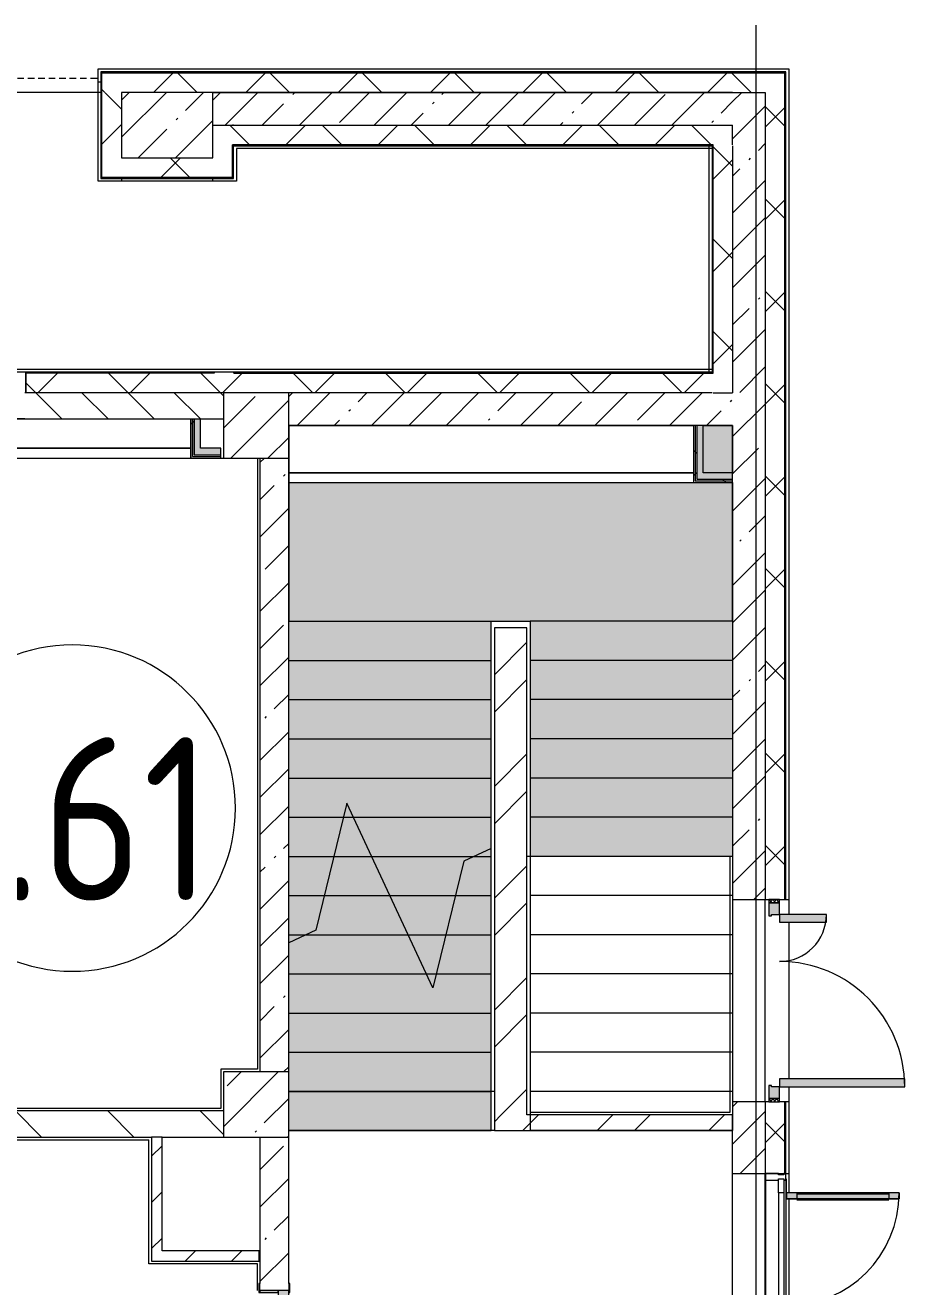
# Model space of a CAD drawing. Header units: millimetres. Extents: x 54725 to 263872, y -8553 to 29614.
# Drawn here: x 256274 to 263010, y 12254 to 21915 of the extents above; entities that cross this region are included whole.
import ezdxf

# ---------------------------------------------------------------- set-up
doc = ezdxf.new("R2010")
doc.units = ezdxf.units.MM
doc.linetypes.add('200_ШТРИХ__ш1_п0_6_', pattern=[80, 50, -30])
for name, color, linetype, lineweight in [('A-AREA-IDEN', 7, 'Continuous', 9), ('A-DETL-MBND-1', 7, '200_ШТРИХ__ш1_п0_6_', 9), ('A-GLAZ-CWMG-3', 7, 'Continuous', 5), ('A-WALL', 7, 'Continuous', 9), ('A-WALL-4', 7, 'Continuous', 5), ('I-WALL-3', 7, 'Continuous', 5), ('S-COLS', 7, 'Continuous', 5), ('S-STRS-4', 7, 'Continuous', 5), ('S-STRS-MBND-1', 7, 'Continuous', 5), ('Оси', 7, 'Continuous', 9)]:
    doc.layers.add(name, color=color, linetype=linetype, lineweight=lineweight)
for name, color, linetype, lineweight, true_color in [('A-DETL-GENF-4', 7, 'Continuous', 5, 0xaaaaaa), ('A-DETL-GENF-5', 7, 'Continuous', 5, 0xe2e2e2), ('A-DOOR-3', 7, 'Continuous', 5, 0xaaaaaa), ('A-DOOR-4', 7, 'Continuous', 5, 0xe2e2e2), ('A-DOOR-FRAM-2', 7, 'Continuous', 5, 0xe2e2e2), ('A-DOOR-FRAM-3', 7, 'Continuous', 5, 0xaaaaaa), ('A-FLOR-1', 7, 'Continuous', 5, 0xaaaaaa), ('I-WALL-1', 7, 'Continuous', 5, 0xe7e7e7)]:
    doc.layers.add(name, color=color, linetype=linetype, lineweight=lineweight, true_color=true_color)
doc.layers.add('S-STRS-3', color=7, linetype='Continuous', lineweight=15, true_color=0xd7cdc4, transparency=1)
doc.styles.add('GOST Common_3', font='GOST_Common.ttf', dxfattribs={"width": 0.9, "height": 1250})
pattern_1 = [(45, (136861.56, 0), (-353.5534, 353.5534), []), (135, (136861.56, 0), (-353.5534, -353.5534), [])]
pattern_2 = [(45, (136861.56, 0), (-285.1231, 285.1231), []), (45, (137146.7, 0), (-285.1231, 285.1231), [504.031, -100.806, 16.764, -84.042])]
pattern_3 = [(45, (136861.56, 0), (-427.6843, 427.6843), []), (45, (137146.7, 0), (-427.6843, 427.6843), [])]
pattern_4 = [(45, (136861.56, 0), (-176.7767, 176.7767), [])]
pattern_5 = [(45, (136861.56, 0), (-530.33, 530.33), []), (135, (136861.56, 0), (-530.33, -530.33), [])]

# ---------------------------------------------------------------- blocks, each defined once
blk = doc.blocks.new('110_Дверь_СКБ_2Ст - Д-1_л_Лестничная клетка EIS60 2-V174-Общий план 1 этажа с размещением фрагментов 1_10-1_12')
at = {"layer": 'A-DOOR-4'}
for points in [[(662.5, 803.6), (662.5, 1010), (612.5, 1010), (612.5, 110), (662.5, 110), (662.5, 475.4)], [(-587.5, 510), (-637.5, 510), (-637.5, 110), (-587.5, 110), (-587.5, 466.9)], [(712.5, 30), (697.5, 30), (697.5, -110), (712.5, -110)]]:
    blk.add_hatch(color=256, dxfattribs=at).paths.add_polyline_path(points)
h = blk.add_hatch(color=256, dxfattribs=at)
h.paths.add_polyline_path([(712.5, 110), (662.5, 110), (662.5, 60), (652.5, 60), (652.5, 30), (712.5, 30)])
h.paths.add_polyline_path([(-627.5, 30), (-632.5, 60), (-637.5, 60), (-637.5, 110), (-687.5, 110), (-682.5, 30), (-632.5, 30)])
at = {"layer": 'A-DOOR-FRAM-2'}
for points in [[(-672.5, 118), (-742.5, 118), (-742.5, 110), (-672.5, 112.8)], [(767.5, 118), (697.5, 117.5), (697.7, 110), (767.5, 110), (767.5, 117.5)], [(-672.5, -110), (-672.5, 30), (-687.5, 30), (-682.5, -110)], [(-672.5, -110), (-742.5, -110), (-742.5, -118), (-672.5, -118)], [(767.5, -110), (697.5, -110), (697.5, -118), (767.5, -118)]]:
    blk.add_hatch(color=256, dxfattribs=at).paths.add_polyline_path(points)
at = {"layer": 'A-DOOR-3'}
for p, q in [((662.5, 1010), (612.5, 1010)), ((612.5, 1010), (612.5, 110)), ((662.5, 110), (662.5, 1010)), ((-637.5, 510), (-637.5, 110)), ((-587.5, 510), (-637.5, 510)), ((-587.5, 110), (-587.5, 510)), ((-637.5, 110), (-587.5, 110)), ((612.5, 110), (662.5, 110))]:
    blk.add_line(p, q, dxfattribs=at)
for centre, radius, start, end in [((662.5, 110), 900, 90, 180), ((-637.5, 110), 400, 360, 90)]:
    blk.add_arc(centre, radius, start, end, dxfattribs=at)
at = {"layer": 'A-DOOR-FRAM-3'}
for p, q in [((-672.5, 118), (-742.5, 118)), ((-742.5, 118), (-742.5, 110)), ((-742.5, 110), (-672.5, 110)), ((-637.5, 110), (-687.5, 110)), ((-687.5, 110), (-687.5, 30)), ((-672.5, 110), (-672.5, 118)), ((-637.5, 60), (-637.5, 110)), ((662.5, 110), (662.5, 60)), ((712.5, 110), (662.5, 110)), ((767.5, 118), (697.5, 118)), ((697.5, 118), (697.5, 110)), ((697.5, 110), (767.5, 110)), ((712.5, 30), (712.5, 110)), ((767.5, 110), (767.5, 118)), ((-687.5, 30), (-627.5, 30)), ((-672.5, 30), (-687.5, 30)), ((-687.5, 30), (-687.5, -110)), ((-672.5, -110), (-672.5, 30)), ((-627.5, 60), (-637.5, 60)), ((-627.5, 30), (-627.5, 60)), ((662.5, 60), (652.5, 60)), ((652.5, 60), (652.5, 30)), ((652.5, 30), (712.5, 30)), ((712.5, 30), (697.5, 30)), ((697.5, 30), (697.5, -110)), ((712.5, -110), (712.5, 30)), ((-672.5, -110), (-742.5, -110)), ((-742.5, -110), (-742.5, -118)), ((-742.5, -118), (-672.5, -118)), ((-687.5, -110), (-672.5, -110)), ((-672.5, -118), (-672.5, -110)), ((697.5, -110), (712.5, -110)), ((767.5, -110), (697.5, -110)), ((697.5, -110), (697.5, -118)), ((697.5, -118), (767.5, -118)), ((767.5, -118), (767.5, -110))]:
    blk.add_line(p, q, dxfattribs=at)
blk = doc.blocks.new('BSC_Колонна _Прямоугольная - 700х500-23282984-Общий план 1 этажа с размещением фрагментов 1_10-1_12')
at = {"layer": 'S-COLS'}
h = blk.add_hatch(dxfattribs=at)
h.set_pattern_fill('FP_151', color=256, style=0, pattern_type=2)
h.set_pattern_definition([(45, (-120500, -21150), (-285.1231, 285.1231), []), (45, (-120214.88, -21150), (-285.1231, 285.1231), [504.031, -100.806, 16.764, -84.042])])
h.paths.add_polyline_path([(-350, -250), (350, -250), (350, 250), (-350, 250)])
for p, q in [((350, 250), (-350, 250)), ((-350, 250), (-350, -250)), ((350, -250), (350, 250)), ((-350, -250), (350, -250))]:
    blk.add_line(p, q, dxfattribs=at)
blk = doc.blocks.new('110_Дверь_СКБ_2Ст_Наружная - ДН-3_1_л__ Двухстворчатая 1200 х2900 из подвала EI30-23667726-Общий план 1 этажа с размещением фрагментов 1_10-1_12')
at = {"layer": 'A-DOOR-3'}
h = blk.add_hatch(dxfattribs=at)
h.set_pattern_fill('FP_170', color=256, style=0, pattern_type=2)
h.set_pattern_definition([(135, (1526.41, 143.685), (-14.14214, -14.14214), []), (225, (1526.41, 143.685), (14.14214, -14.14214), [])])
h.paths.add_polyline_path([(794.5, 29), (769.5, 29), (769.9, -51), (794.5, -51), (794.5, -31)])
at = {"layer": 'A-DOOR-4'}
for points in [[(679.5, 31), (679.5, 989), (619.5, 989), (619.5, 29), (679.5, 29)], [(-580.5, 83.5), (-580.5, 389), (-640.5, 389), (-640.5, 29), (-580.5, 31), (-580.5, 79.1)]]:
    blk.add_hatch(color=256, dxfattribs=at).paths.add_polyline_path(points)
h = blk.add_hatch(color=256, dxfattribs=at)
h.paths.add_polyline_path([(769.5, 29), (679.5, 29), (679.5, -31), (669.5, -31), (669.5, -51), (769.5, -50.6), (769.5, -39.6)])
h.paths.add_polyline_path([(-630.5, -46.7), (-630.5, -31), (-640.5, -31), (-640.5, 29), (-730.5, 29), (-730.5, -51), (-630.5, -51)])
at = {"layer": 'A-DOOR-FRAM-3'}
h = blk.add_hatch(dxfattribs=at)
h.set_pattern_fill('FP_171', color=256, style=0, pattern_type=2)
h.set_pattern_definition([(45, (-596.384, 143.685), (-14.1421, 14.1421), []), (135, (-596.384, 143.685), (-14.1421, -14.1421), [])])
h.paths.add_polyline_path([(-730.5, -51), (-730.5, 29), (-755.5, 29), (-755.5, -51)])
at = {"layer": 'A-DOOR-3'}
for p, q in [((679.5, 989), (619.5, 989)), ((619.5, 989), (619.5, 29)), ((679.5, 29), (679.5, 989)), ((-640.5, 389), (-640.5, 29)), ((-580.5, 389), (-640.5, 389)), ((-580.5, 29), (-580.5, 389)), ((-640.5, 29), (-580.5, 29)), ((619.5, 29), (679.5, 29))]:
    blk.add_line(p, q, dxfattribs=at)
for centre, radius, start, end in [((679.5, 29), 960, 90, 180), ((-640.5, 29), 360, 0, 90)]:
    blk.add_arc(centre, radius, start, end, dxfattribs=at)
at = {"layer": 'A-DOOR-FRAM-3'}
for p, q in [((-730.5, 29), (-755.5, 29)), ((-755.5, 29), (-755.5, -51)), ((-640.5, 29), (-730.5, 29)), ((-730.5, 29), (-730.5, -51)), ((-730.5, -51), (-730.5, 29)), ((-640.5, -31), (-640.5, 29)), ((679.5, 29), (679.5, -31)), ((769.5, 29), (679.5, 29)), ((769.5, -51), (769.5, 29)), ((794.5, 29), (769.5, 29)), ((769.5, 29), (769.5, -51)), ((794.5, -51), (794.5, 29)), ((-755.5, -51), (-730.5, -51)), ((-730.5, -51), (-630.5, -51)), ((-630.5, -31), (-640.5, -31)), ((-630.5, -51), (-630.5, -31)), ((679.5, -31), (669.5, -31)), ((669.5, -31), (669.5, -51)), ((669.5, -51), (769.5, -51)), ((769.5, -51), (794.5, -51))]:
    blk.add_line(p, q, dxfattribs=at)
blk = doc.blocks.new('Прямоугольный импост - Импост структурный с накладкой - 160мм-18691760-Общий план 1 этажа с размещением фрагментов 1_10-1_12')
at = {"layer": 'A-GLAZ-CWMG-3'}
for p, q in [((-50, 0), (-50, 17)), ((-50, 17), (0, 17)), ((0, 0), (-10, 0)), ((-10, 0), (-10, -40)), ((0, 17), (0, 0)), ((-50, -140), (-50, -40)), ((-10, -40), (0, -40)), ((0, -40), (0, -140)), ((0, -140), (-50, -140))]:
    blk.add_line(p, q, dxfattribs=at)
blk = doc.blocks.new('Дверь_Витражная_СКБ_2Ст - ВН-6-31912847-Общий план 1 этажа с размещением фрагментов 1_10-1_12')
at = {"layer": 'A-DETL-GENF-5'}
for points in [[(-643, -39), (-643, -370), (-598, -370), (-598, -20), (-643, -20)], [(562, -39), (562, -884), (607, -884), (607, -20), (562, -20)], [(607, -17), (607, -20), (705, -17)]]:
    blk.add_hatch(color=256, dxfattribs=at).paths.add_polyline_path(points)
at = {"layer": 'A-DETL-GENF-4'}
for p, q in [((-607, -20), (-715, -20)), ((-715, -20), (-607, -20)), ((-598, -20), (-643, -20)), ((-643, -370), (-643, -20)), ((-598, -20), (-643, -20)), ((-643, -20), (-643, -370)), ((-598, -370), (-598, -20)), ((-598, -370), (-598, -20)), ((562, -20), (607, -20)), ((562, -884), (562, -20)), ((562, -20), (562, -884)), ((607, -20), (562, -20)), ((607, -884), (607, -20)), ((607, -884), (607, -20)), ((607, -20), (715, -20)), ((607, -20), (715, -20)), ((-643, -100), (-598, -100)), ((-633, -290), (-633, -100)), ((-589, -290), (-589, -100)), ((553, -804), (553, -100)), ((607, -100), (562, -100)), ((597, -804), (597, -100)), ((-643, -290), (-598, -290)), ((-643, -370), (-598, -370)), ((-643, -370), (-598, -370)), ((607, -804), (562, -804)), ((607, -884), (562, -884)), ((562, -884), (607, -884))]:
    blk.add_line(p, q, dxfattribs=at)
at = {"layer": 'A-DOOR-3'}
for p, q in [((-715, 40), (-607, 40)), ((-715, 0), (-715, 40)), ((-607, 40), (-607, 0)), ((607, 40), (715, 40)), ((607, 0), (607, 40)), ((715, 40), (715, 0)), ((-607, 0), (-715, 0)), ((-607, -370), (-607, -20)), ((715, 0), (607, 0)), ((607, -884), (607, -20))]:
    blk.add_line(p, q, dxfattribs=at)
for centre, radius, start, end in [((-607, -20), 350, 270, 0), ((607, -20), 864, 180, 270)]:
    blk.add_arc(centre, radius, start, end, dxfattribs=at)
blk = doc.blocks.new('Прямоугольный импост - Импост структурный с накладкой - 160мм-23689444-Общий план 1 этажа с размещением фрагментов 1_10-1_12')
at = {"layer": 'A-GLAZ-CWMG-3'}
for p, q in [((125081, 13070), (125081, 11660)), ((125238, 13070), (125238, 11660)), ((125181, 12972), (125181, 11758)), ((125221, 12972), (125221, 11758))]:
    blk.add_line(p, q, dxfattribs=at)
blk = doc.blocks.new('BSC_Колонна _Прямоугольная - 500х500-V227-Общий план 1 этажа с размещением фрагментов 1_10-1_12')
at = {"layer": 'S-COLS'}
h = blk.add_hatch(dxfattribs=at)
h.set_pattern_fill('FP_174', color=256, style=0, pattern_type=2)
h.set_pattern_definition([(45, (-121180, -18850), (-285.1231, 285.1231), []), (45, (-120894.88, -18850), (-285.1231, 285.1231), [504.031, -100.806, 16.764, -84.042])])
h.paths.add_polyline_path([(250, -250), (250, 250), (-250, 246.7), (-250, -250), (230, -250)])
for p, q in [((250, 250), (-250, 250)), ((-250, 250), (-250, -250)), ((250, -250), (250, 250)), ((-250, -250), (250, -250))]:
    blk.add_line(p, q, dxfattribs=at)
blk = doc.blocks.new('BSC_Колонна _Прямоугольная - 500х500-22291386-Общий план 1 этажа с размещением фрагментов 1_10-1_12')
at = {"layer": 'S-COLS'}
h = blk.add_hatch(dxfattribs=at)
h.set_pattern_fill('FP_175', color=256, style=0, pattern_type=2)
h.set_pattern_definition([(45, (-121180, -13650), (-285.1231, 285.1231), []), (45, (-120894.88, -13650), (-285.1231, 285.1231), [504.031, -100.806, 16.764, -84.042])])
h.paths.add_polyline_path([(-250, -250), (250, -250), (250, 250), (-250, 250), (-250, -200)])
for p, q in [((250, 250), (-250, 250)), ((-250, 250), (-250, -250)), ((250, -250), (250, 250)), ((-250, -250), (250, -250))]:
    blk.add_line(p, q, dxfattribs=at)
blk = doc.blocks.new('BSC_Колонна _Прямоугольная - 500х500-V238-Общий план 1 этажа с размещением фрагментов 1_10-1_12')
at = {"layer": 'S-COLS'}
for p, q in [((250, 250), (-250, 250)), ((-250, 250), (-250, -250)), ((250, -250), (250, 250)), ((-250, -250), (250, -250))]:
    blk.add_line(p, q, dxfattribs=at)
blk = doc.blocks.new('Зашивка приборов отопления2 - Зашивка приборов отопления-33269377-Общий план 1 этажа с размещением фрагментов 1_10-1_12')
at = {"layer": 'A-WALL-4'}
for p, q in [((119410, 18900), (118210, 18900)), ((120680.1, 18675), (120680.1, 18900)), ((118010, 18675), (120680.1, 18675)), ((120680.1, 18675), (118010, 18675)), ((120680.1, 18600), (120680.1, 18675)), ((118010, 18600), (120680.1, 18600))]:
    blk.add_line(p, q, dxfattribs=at)
blk = doc.blocks.new('Зашивка приборов отопления3 - Зашивка приборов отопления-33270266-Общий план 1 этажа с размещением фрагментов 1_10-1_12')
at = {"layer": 'A-WALL-4'}
for p, q in [((121430, 18487.5), (124530, 18487.5)), ((124530, 18487.5), (121430, 18487.5)), ((121430, 18412.5), (124530, 18412.5))]:
    blk.add_line(p, q, dxfattribs=at)
blk = doc.blocks.new('Марка_Помещения - Номер-25198446-Общий план 1 этажа с размещением фрагментов 1_10-1_12')
at = {"layer": 'A-AREA-IDEN'}
for start, end in [(360, 180), (180, 360)]:
    blk.add_arc((0, 0), 2.5, start, end, dxfattribs=at)

msp = doc.modelspace()

# ---------------------------------------------------------------- hatches: boundary and pattern name
at = {"layer": 'A-WALL-4'}
h = msp.add_hatch(dxfattribs=at)
h.set_pattern_fill('FP_84', color=256, style=0, pattern_type=2)
h.set_pattern_definition(pattern_1)
h.paths.add_polyline_path([(261941.6, 21400), (261937.2, 21550), (256861.6, 21550), (256861.6, 21400), (261777.8, 21400)])
h = msp.add_hatch(dxfattribs=at)
h.set_pattern_fill('FP_84', color=256, style=0, pattern_type=2)
h.set_pattern_definition(pattern_1)
h.paths.add_polyline_path([(262091.6, -250), (262091.6, 7700), (261941.6, 7700), (261941.6, -250), (262051.6, -250)])
h.paths.add_polyline_path([(262089.9, 8900), (262091.6, 8900), (262091.6, 10820), (261941.6, 10820), (261941.6, 8900), (262051.6, 8900)])
h.paths.add_polyline_path([(261941.6, 13120), (262091.6, 13120), (262091.6, 13670), (261941.6, 13670), (261941.6, 13150.3)])
h.paths.add_polyline_path([(262049.6, 15220), (262091.6, 15220), (262091.6, 21550), (261941.6, 21550), (261941.6, 15220), (261973.2, 15220)])
h = msp.add_hatch(dxfattribs=at)
h.set_pattern_fill('FP_84', color=256, style=0, pattern_type=2)
h.set_pattern_definition(pattern_1)
h.paths.add_polyline_path([(257011.6, 20750), (257011.6, 21400), (256861.6, 21395.4), (256861.6, 20750)])
h = msp.add_hatch(dxfattribs=at)
h.set_pattern_fill('FP_84', color=256, style=0, pattern_type=2)
h.set_pattern_definition(pattern_1)
h.paths.add_polyline_path([(257711.6, 20750), (257861.6, 20750), (257861.6, 21150), (257711.6, 21150), (257711.6, 20900)])
h = msp.add_hatch(dxfattribs=at)
h.set_pattern_fill('FP_84', color=256, style=0, pattern_type=2)
h.set_pattern_definition(pattern_1)
h.paths.add_polyline_path([(261541.6, 21000), (261691.6, 21000), (261691.6, 21150), (257861.6, 21150), (257864.6, 21000), (259680.2, 21000)])
h = msp.add_hatch(dxfattribs=at)
h.set_pattern_fill('FP_84', color=256, style=0, pattern_type=2)
h.set_pattern_definition(pattern_1)
h.paths.add_polyline_path([(261637.7, 19100), (261691.6, 19100), (261691.6, 21000), (261541.6, 20997), (261541.6, 19100)])
h = msp.add_hatch(dxfattribs=at)
h.set_pattern_fill('FP_84', color=256, style=0, pattern_type=2)
h.set_pattern_definition(pattern_1)
h.paths.add_polyline_path([(257011.6, 20750), (257711.6, 20750), (257711.6, 20900), (257011.6, 20900)])
h = msp.add_hatch(dxfattribs=at)
h.set_pattern_fill('FP_84', color=256, style=0, pattern_type=2)
h.set_pattern_definition(pattern_1)
h.paths.add_polyline_path([(249682, 19100), (249662, 19218.2), (249667.3, 19100)])
h.paths.add_polyline_path([(249770.4, 19100), (249751.6, 19125.9), (249762, 19100)])
h.paths.add_polyline_path([(252462, 19100), (255063.6, 19100), (255063.6, 19250), (252362, 19250), (252362, 19100), (252461.6, 19100)])
h.paths.add_polyline_path([(257713.6, 19100), (257721.6, 19100), (257718.6, 19250), (256279.6, 19250), (256279.6, 19100), (257582.6, 19100)])
h.paths.add_polyline_path([(249717.9, 19158.9), (249716.6, 19174.4), (249712, 19180.7), (249712, 19250), (249661.9, 19250), (249667.3, 19228.8), (249716.6, 19160.8)])
h = msp.add_hatch(dxfattribs=at)
h.set_pattern_fill('FP_84', color=256, style=0, pattern_type=2)
h.set_pattern_definition(pattern_1)
h.paths.add_polyline_path([(257791.6, 19100), (257871.6, 19100), (257871.6, 19258), (257721.6, 19253), (257721.6, 19100)])
h = msp.add_hatch(dxfattribs=at)
h.set_pattern_fill('FP_84', color=256, style=0, pattern_type=2)
h.set_pattern_definition(pattern_1)
h.paths.add_polyline_path([(261541.6, 19100), (261538.6, 19250), (257871.6, 19250), (257871.6, 19100), (261538.6, 19100)])
h = msp.add_hatch(dxfattribs=at)
h.set_pattern_fill('FP_62', color=256, style=0, pattern_type=2)
h.set_pattern_definition([(135, (136861.56, 0), (-176.7767, -176.7767), [])])
h.paths.add_polyline_path([(257791.6, 18900), (257791.6, 19100), (256271.6, 19100), (256271.6, 18900), (257771.6, 18900)])
h.paths.add_polyline_path([(255063.6, 18900), (255071.6, 18900), (255066.6, 19100), (254871.6, 19100), (254871.6, 18900), (254960.6, 18900)])
at = {"layer": 'I-WALL-1'}
for points in [[(257617.2, 18675), (257617.2, 18900), (257567.2, 18900), (257567.2, 18675), (257582.6, 18675)], [(261466.6, 18487.5), (261466.6, 18850), (261416.6, 18848), (261416.6, 18487.5)], [(257582.6, 18625), (257771.6, 18625), (257771.6, 18675), (257567.2, 18675), (257567.2, 18625)], [(261691.6, 18437.5), (261691.6, 18487.5), (261416.6, 18487.5), (261416.6, 18437.5), (261689.6, 18437.5)]]:
    msp.add_hatch(color=256, dxfattribs=at).paths.add_polyline_path(points)
at = {"layer": 'I-WALL-3'}
h = msp.add_hatch(dxfattribs=at)
h.set_pattern_fill('FP_61', color=256, style=0, pattern_type=2)
h.set_pattern_definition(pattern_2)
h.paths.add_polyline_path([(259680.2, 21150), (261691.6, 21150), (261691.6, 21400), (257711.6, 21400), (257711.6, 21150)])
h = msp.add_hatch(dxfattribs=at)
h.set_pattern_fill('FP_61', color=256, style=0, pattern_type=2)
h.set_pattern_definition(pattern_2)
h.paths.add_polyline_path([(261941.6, 10600), (261941.6, 10820), (261691.6, 10820), (261691.6, 10600), (261919.3, 10600)])
h.paths.add_polyline_path([(261777.8, 13120), (261941.6, 13120), (261941.6, 13670), (261691.6, 13670), (261691.6, 13120)])
h.paths.add_polyline_path([(261801, 15220), (261941.6, 15220), (261941.6, 21400), (261691.6, 21400), (261691.6, 15220), (261777.8, 15220)])
h = msp.add_hatch(dxfattribs=at)
h.set_pattern_fill('FP_61', color=256, style=0, pattern_type=2)
h.set_pattern_definition(pattern_2)
h.paths.add_polyline_path([(261533.6, 18850), (261691.6, 18850), (261691.6, 19100), (258291.6, 19100), (258291.6, 18850), (261466.6, 18850)])
h = msp.add_hatch(dxfattribs=at)
h.set_pattern_fill('FP_190', color=256, style=0, pattern_type=2)
h.set_pattern_definition(pattern_5)
h.paths.add_polyline_path([(257551.5, 18612.5), (257554.7, 18612.5), (257554.7, 18900), (257542.2, 18900), (257542.2, 18612.5)])
h = msp.add_hatch(dxfattribs=at)
h.set_pattern_fill('FP_190', color=256, style=0, pattern_type=2)
h.set_pattern_definition(pattern_5)
h.paths.add_polyline_path([(257554.7, 18625), (257567.2, 18625), (257567.2, 18900), (257554.7, 18900), (257554.7, 18625.8)])
h = msp.add_hatch(dxfattribs=at)
h.set_pattern_fill('FP_190', color=256, style=0, pattern_type=2)
h.set_pattern_definition(pattern_5)
h.paths.add_polyline_path([(261404.1, 18425), (261404.1, 18850), (261391.6, 18850), (261391.6, 18425)])
h = msp.add_hatch(dxfattribs=at)
h.set_pattern_fill('FP_190', color=256, style=0, pattern_type=2)
h.set_pattern_definition(pattern_5)
h.paths.add_polyline_path([(261404.1, 18437.5), (261416.6, 18437.5), (261416.6, 18850), (261404.1, 18849), (261404.1, 18438.1)])
h = msp.add_hatch(dxfattribs=at)
h.set_pattern_fill('FP_61', color=256, style=0, pattern_type=2)
h.set_pattern_definition(pattern_2)
h.paths.add_polyline_path([(258291.6, 10380), (258291.6, 10825), (258071.6, 10825), (258071.6, 10380)])
h.paths.add_polyline_path([(258071.6, 12225), (258291.6, 12225), (258291.6, 13400), (258071.6, 13400), (258071.6, 12280)])
h.paths.add_polyline_path([(258190.1, 13900), (258291.6, 13900), (258291.6, 18600), (258071.6, 18600), (258071.6, 13900), (258083.6, 13900)])
h = msp.add_hatch(dxfattribs=at)
h.set_pattern_fill('FP_190', color=256, style=0, pattern_type=2)
h.set_pattern_definition(pattern_5)
h.paths.add_polyline_path([(261391.6, 18412.5), (261691.6, 18412.5), (261690.6, 18425), (261391.6, 18425)])
h = msp.add_hatch(dxfattribs=at)
h.set_pattern_fill('FP_190', color=256, style=0, pattern_type=2)
h.set_pattern_definition(pattern_5)
h.paths.add_polyline_path([(261691.6, 18425), (261689.6, 18437.5), (261404.1, 18437.5), (261404.1, 18425), (261690.6, 18425)])
h = msp.add_hatch(dxfattribs=at)
h.set_pattern_fill('FP_107', color=256, style=0, pattern_type=2)
h.set_pattern_definition(pattern_3)
h.paths.add_polyline_path([(260116.6, 13570), (260116.6, 17300), (259866.6, 17300), (259866.6, 13570)])
h = msp.add_hatch(dxfattribs=at)
h.set_pattern_fill('FP_83', color=256, style=0, pattern_type=2)
h.set_pattern_definition([(135, (136861.56, 0), (-353.5534, -353.5534), [])])
h.paths.add_polyline_path([(257791.6, 13400), (257791.6, 13600), (252961.6, 13600), (252961.6, 13400), (257582.6, 13400)])
h = msp.add_hatch(dxfattribs=at)
h.set_pattern_fill('FP_107', color=256, style=0, pattern_type=2)
h.set_pattern_definition(pattern_3)
h.paths.add_polyline_path([(260151.3, 13450), (261691.6, 13450), (261691.6, 13570), (259866.6, 13570), (259866.6, 13450), (260141.6, 13450)])
h = msp.add_hatch(dxfattribs=at)
h.set_pattern_fill('FP_82', color=256, style=0, pattern_type=2)
h.set_pattern_definition(pattern_4)
h.paths.add_polyline_path([(257241.6, 12450), (257321.6, 12450), (257321.6, 13400), (257241.6, 13400), (257241.6, 13077.6)])
h = msp.add_hatch(dxfattribs=at)
h.set_pattern_fill('FP_82', color=256, style=0, pattern_type=2)
h.set_pattern_definition(pattern_4)
h.paths.add_polyline_path([(258066.6, 12450), (258066.6, 12530), (257321.6, 12530), (257321.6, 12450), (258051.6, 12450)])
at = {"layer": 'S-STRS-3'}
h = msp.add_hatch(color=256, dxfattribs=at)
h.paths.add_polyline_path([(258291.6, 17350), (261691.6, 17350), (261690.5, 18412.5), (258291.6, 18412.5), (258291.6, 17371.3)])
h.paths.add_polyline_path([(261685.7, 18487.5), (261691.6, 18487.5), (261691.6, 18850), (261466.6, 18850), (261466.6, 18487.5)])
for points in [[(259841.6, 17050), (259841.6, 17350), (258291.6, 17350), (258291.6, 17050), (259680.2, 17050)], [(261691.6, 17050), (261691.6, 17350), (260141.6, 17350), (260141.6, 17050)], [(259680.2, 16750), (259841.6, 16750), (259841.6, 17050), (258291.6, 17050), (258291.6, 16750)], [(261691.6, 16750), (261691.6, 17050), (260141.6, 17050), (260141.6, 16750)], [(259680.2, 16450), (259841.6, 16450), (259841.6, 16750), (258291.6, 16750), (258291.6, 16450)], [(261691.6, 16450), (261691.6, 16750), (260141.6, 16750), (260141.6, 16450)], [(259680.2, 16150), (259841.6, 16150), (259841.6, 16450), (258291.6, 16450), (258291.6, 16150)], [(261691.6, 16150), (261691.6, 16450), (260141.6, 16450), (260141.6, 16150)], [(259841.6, 15850), (259841.6, 16150), (258291.6, 16150), (258291.6, 15850), (259680.2, 15850)], [(261691.6, 15850), (261691.6, 16150), (260141.6, 16150), (260141.6, 15850)], [(259633, 15550), (259841.6, 15550), (259841.6, 15850), (258291.6, 15850), (258291.6, 15550), (259396.7, 15550)], [(261691.6, 15550), (261691.6, 15850), (260141.6, 15850), (260141.6, 15550), (261671.6, 15550)], [(259841.6, 15250), (259841.6, 15550), (258291.6, 15550), (258291.6, 15250), (259709.9, 15250)], [(259841.6, 14950), (259841.6, 15250), (258291.6, 15250), (258291.6, 14950), (259680.2, 14950)], [(259680.2, 14650), (259841.6, 14650), (259841.6, 14950), (258291.6, 14950), (258291.6, 14650), (259568.8, 14650)], [(259841.6, 14350), (259841.6, 14650), (258291.6, 14650), (258291.6, 14350), (259680.2, 14350)], [(259346.3, 14050), (259841.6, 14050), (259841.6, 14350), (258291.6, 14350), (258291.6, 14050)], [(259841.6, 13750), (259841.6, 14050), (258291.6, 14050), (258291.6, 13750), (259680.2, 13750)], [(259680.2, 13450), (259841.6, 13450), (259841.6, 13750), (258291.6, 13750), (258291.6, 13450), (258366.6, 13450)]]:
    msp.add_hatch(color=256, dxfattribs=at).paths.add_polyline_path(points)

# ---------------------------------------------------------------- linework, layer by layer
at = {"layer": 'A-DETL-MBND-1'}
for p, q in [((248054.1, 21510), (256831.6, 21510)), ((256831.6, 21400), (248133.7, 21400))]:
    msp.add_line(p, q, dxfattribs=at)
at = {"layer": 'A-FLOR-1'}
for p, q in [((256831.6, 21400), (248133.7, 21400)), ((257771.6, 18600), (257791.6, 18600)), ((258051.6, 18600), (258051.6, 13920)), ((261691.6, 15550), (260116.6, 15550)), ((260141.6, 15550), (260141.6, 13590)), ((261671.6, 13590), (261671.6, 15550)), ((257771.6, 13920), (257771.6, 13620)), ((258051.6, 13920), (257771.6, 13920)), ((259866.6, 13750), (258291.6, 13750)), ((257771.6, 13620), (254891.6, 13620)), ((260141.6, 13590), (261671.6, 13590)), ((259866.6, 13450), (258291.6, 13450)), ((250535.8, 13380), (257221.6, 13380)), ((257221.6, 12430), (257221.6, 13380)), ((258051.6, 12430), (257221.6, 12430)), ((258051.6, 12225), (258051.6, 12430))]:
    msp.add_line(p, q, dxfattribs=at)
at = {"layer": 'A-WALL'}
for p, q in [((256858.6, 21553), (262094.6, 21553)), ((256858.6, 20747), (256858.6, 21553)), ((256861.6, 21550), (262091.6, 21550)), ((256861.6, 20750), (256861.6, 21550)), ((262091.6, 15220), (262091.6, 21550)), ((262094.6, 15220), (262094.6, 21553)), ((261941.6, 21400), (261941.6, 15220)), ((257869.6, 21150), (257861.6, 21150)), ((261691.6, 21000), (261691.6, 21150)), ((261541.6, 21000), (257861.6, 21000)), ((257861.6, 20750), (257861.6, 21000)), ((261538.6, 20997), (257864.6, 20997)), ((257864.6, 20747), (257864.6, 20997)), ((257869.6, 20997), (257869.6, 20992)), ((261538.6, 19253), (261538.6, 20997)), ((261541.6, 19250), (261541.6, 21000)), ((261691.6, 20992), (261691.6, 19100)), ((257864.6, 20747), (256858.6, 20747)), ((257861.6, 20750), (256861.6, 20750)), ((256276.6, 19253), (256276.6, 19100)), ((257718.6, 19253), (256276.6, 19253)), ((257721.6, 19250), (256279.6, 19250)), ((256279.6, 19250), (256279.6, 19100)), ((257713.6, 19253), (257713.6, 19258)), ((257718.6, 19258), (257718.6, 19253)), ((257721.6, 19258), (257721.6, 19250)), ((257871.6, 19250), (257871.6, 19258)), ((257871.6, 19253), (261538.6, 19253)), ((257871.6, 19250), (261541.6, 19250)), ((257791.6, 19100), (256271.6, 19100)), ((261541.6, 19100), (261691.6, 19100)), ((257554.7, 18900), (257554.7, 18612.5)), ((257567.2, 18900), (257567.2, 18625)), ((261466.6, 18850), (261391.6, 18850)), ((261404.1, 18850), (261404.1, 18425)), ((261416.6, 18850), (261416.6, 18437.5)), ((257554.7, 18612.5), (257771.6, 18612.5)), ((257567.2, 18625), (257771.6, 18625)), ((261691.6, 18412.5), (261691.6, 18487.5)), ((261404.1, 18425), (261691.6, 18425)), ((261416.6, 18437.5), (261691.6, 18437.5)), ((261941.6, 13670), (261941.6, 13120)), ((262091.6, 13120), (262091.6, 13670)), ((262094.6, 13120), (262094.6, 13670)), ((261691.6, 13450), (261691.6, 13570)), ((257321.6, 13400), (257241.6, 13400))]:
    msp.add_line(p, q, dxfattribs=at)
at = {"layer": 'A-WALL-4'}
for p, q in [((256831.6, 21580), (262121.6, 21580)), ((256831.6, 20720), (256831.6, 21580)), ((262099.6, 21558), (256853.6, 21558)), ((256853.6, 21558), (256853.6, 20742)), ((262099.6, 15220), (262099.6, 21558)), ((262121.6, 21580), (262121.6, 15105)), ((256853.6, 21479), (256831.6, 21479)), ((256853.6, 21400), (256831.6, 21400)), ((257711.6, 21400), (261941.6, 21400)), ((257869.6, 20992), (261533.6, 20992)), ((257869.6, 20742), (257869.6, 20992)), ((261533.6, 20970), (257891.6, 20970)), ((257891.6, 20970), (257891.6, 20720)), ((261511.6, 19258), (261511.6, 20992)), ((261533.6, 20992), (261533.6, 19258)), ((257891.6, 20720), (256831.6, 20720)), ((256853.6, 20742), (257869.6, 20742)), ((257011.6, 20742), (257011.6, 20720)), ((257711.6, 20720), (257711.6, 20742)), ((252214, 19280), (261533.6, 19280)), ((261533.6, 19258), (252362, 19258)), ((254871.6, 18900), (257791.6, 18900)), ((261941.6, 15220), (261969.6, 15220)), ((261941.6, 13670), (261941.6, 15220)), ((262049.6, 15220), (262121.6, 15220)), ((262121.6, 15045), (262121.6, 13845)), ((262121.6, 13785), (262121.6, 12972)), ((261969.6, 13670), (261941.6, 13670)), ((262121.6, 13670), (262049.6, 13670)), ((262099.6, 13120), (262099.6, 13670)), ((261941.6, 13120), (262121.6, 13120)), ((261941.6, 10820), (261941.6, 13120)), ((262121.6, 12927), (262121.6, 11767))]:
    msp.add_line(p, q, dxfattribs=at)
at = {"layer": 'I-WALL-3'}
for p, q in [((261691.6, 21400), (257711.6, 21400)), ((257711.6, 21150), (261691.6, 21150)), ((261533.6, 19100), (258291.6, 19100)), ((257542.2, 18900), (257542.2, 18600)), ((257617.2, 18675), (257617.2, 18900)), ((258291.6, 18850), (261391.6, 18850)), ((261391.6, 18850), (261391.6, 18412.5)), ((261466.6, 18850), (261691.6, 18850)), ((261466.6, 18487.5), (261466.6, 18850)), ((261691.6, 18850), (261691.6, 18487.5)), ((257771.6, 18675), (257617.2, 18675)), ((257771.6, 18600), (257771.6, 18675)), ((257542.2, 18600), (257771.6, 18600)), ((258071.6, 18600), (258071.6, 13900)), ((258291.6, 13900), (258291.6, 18600)), ((261691.6, 18487.5), (261466.6, 18487.5)), ((261391.6, 18412.5), (261691.6, 18412.5)), ((261691.6, 18412.5), (261691.6, 13570)), ((259866.6, 17300), (259866.6, 13450)), ((260116.6, 17300), (259866.6, 17300)), ((260116.6, 13570), (260116.6, 17300)), ((261691.6, 15220), (261941.6, 15220)), ((261941.6, 13670), (261691.6, 13670)), ((257791.6, 13600), (254871.6, 13600)), ((261691.6, 13570), (260116.6, 13570)), ((259866.6, 13450), (261691.6, 13450)), ((261691.6, 10600), (261691.6, 13450)), ((252961.6, 13400), (257241.6, 13400)), ((257241.6, 13400), (257241.6, 12450)), ((257321.6, 13400), (257791.6, 13400)), ((257321.6, 12530), (257321.6, 13400)), ((258071.6, 13400), (258071.6, 12280)), ((258291.6, 12280), (258291.6, 13400)), ((261691.6, 13120), (261941.6, 13120)), ((258066.6, 12530), (257321.6, 12530)), ((258066.6, 12450), (258066.6, 12530)), ((257241.6, 12450), (258066.6, 12450))]:
    msp.add_line(p, q, dxfattribs=at)
at = {"layer": 'S-STRS-4'}
for p, q in [((258291.6, 17350), (259841.6, 17350)), ((258291.6, 17350), (259841.6, 17350)), ((259841.6, 17350), (260141.6, 17350)), ((259841.6, 17050), (259841.6, 17350)), ((261691.6, 17350), (260141.6, 17350)), ((260141.6, 17350), (260141.6, 17050)), ((261691.6, 17350), (260141.6, 17350)), ((258291.6, 17050), (259841.6, 17050)), ((258291.6, 17050), (259841.6, 17050)), ((259841.6, 16750), (259841.6, 17050)), ((260141.6, 17050), (260141.6, 16750)), ((261691.6, 17050), (260141.6, 17050)), ((261691.6, 17050), (260141.6, 17050)), ((258291.6, 16750), (259841.6, 16750)), ((258291.6, 16750), (259841.6, 16750)), ((259841.6, 16450), (259841.6, 16750)), ((260141.6, 16750), (260141.6, 16450)), ((261691.6, 16750), (260141.6, 16750)), ((261691.6, 16750), (260141.6, 16750)), ((258291.6, 16450), (259841.6, 16450)), ((258291.6, 16450), (259841.6, 16450)), ((259841.6, 16150), (259841.6, 16450)), ((260141.6, 16450), (260141.6, 16150)), ((261691.6, 16450), (260141.6, 16450)), ((261691.6, 16450), (260141.6, 16450)), ((258291.6, 16150), (259841.6, 16150)), ((258291.6, 16150), (259841.6, 16150)), ((259841.6, 15850), (259841.6, 16150)), ((260141.6, 16150), (260141.6, 15850)), ((261691.6, 16150), (260141.6, 16150)), ((261691.6, 16150), (260141.6, 16150)), ((258291.6, 15850), (258710.1, 15850)), ((258291.6, 15850), (258710.1, 15850)), ((258710.1, 15850), (258786.8, 15850)), ((258710.1, 15850), (258786.8, 15850)), ((258710.1, 15850), (258786.8, 15850)), ((258710.1, 15850), (258786.8, 15850)), ((258786.8, 15850), (259841.6, 15850)), ((258786.8, 15850), (259841.6, 15850)), ((259841.6, 15611.4), (259841.6, 15850)), ((260141.6, 15850), (260141.6, 15550)), ((261691.6, 15850), (260141.6, 15850)), ((261691.6, 15850), (260141.6, 15850)), ((259841.6, 15550), (259841.6, 15611.4)), ((259841.6, 15550), (259841.6, 15611.4)), ((258291.6, 15550), (258637.2, 15550)), ((258291.6, 15550), (258637.2, 15550)), ((258637.2, 15550), (258926.7, 15550)), ((258637.2, 15550), (258926.7, 15550)), ((258637.2, 15550), (258926.7, 15550)), ((258637.2, 15550), (258926.7, 15550)), ((258926.7, 15550), (259709.9, 15550)), ((258926.7, 15550), (259709.9, 15550)), ((259709.9, 15550), (259841.6, 15550)), ((259709.9, 15550), (259841.6, 15550)), ((259709.9, 15550), (259841.6, 15550)), ((259709.9, 15550), (259841.6, 15550)), ((259841.6, 15250), (259841.6, 15550)), ((259841.6, 15250), (259841.6, 15550)), ((261691.6, 15550), (260141.6, 15550)), ((258291.6, 15250), (258564.3, 15250)), ((258291.6, 15250), (258564.3, 15250)), ((258564.3, 15250), (259066.6, 15250)), ((258564.3, 15250), (259066.6, 15250)), ((258564.3, 15250), (259066.6, 15250)), ((258564.3, 15250), (259066.6, 15250)), ((259066.6, 15250), (259568.8, 15250)), ((259066.6, 15250), (259568.8, 15250)), ((259568.8, 15250), (259841.6, 15250)), ((259568.8, 15250), (259841.6, 15250)), ((259568.8, 15250), (259841.6, 15250)), ((259568.8, 15250), (259841.6, 15250)), ((259841.6, 14950), (259841.6, 15250)), ((259841.6, 14950), (259841.6, 15250)), ((258291.6, 14950), (258423.2, 14950)), ((258291.6, 14950), (258423.2, 14950)), ((258423.2, 14950), (259206.5, 14950)), ((258423.2, 14950), (259206.5, 14950)), ((258423.2, 14950), (259206.5, 14950)), ((258423.2, 14950), (259206.5, 14950)), ((259206.5, 14950), (259495.9, 14950)), ((259206.5, 14950), (259495.9, 14950)), ((259495.9, 14950), (259841.6, 14950)), ((259495.9, 14950), (259841.6, 14950)), ((259495.9, 14950), (259841.6, 14950)), ((259495.9, 14950), (259841.6, 14950)), ((259841.6, 14650), (259841.6, 14950)), ((259841.6, 14650), (259841.6, 14950)), ((258291.6, 14650), (259346.3, 14650)), ((258291.6, 14650), (259346.3, 14650)), ((258291.6, 14650), (259346.3, 14650)), ((258291.6, 14650), (259346.3, 14650)), ((259346.3, 14650), (259423, 14650)), ((259346.3, 14650), (259423, 14650)), ((259423, 14650), (259841.6, 14650)), ((259423, 14650), (259841.6, 14650)), ((259423, 14650), (259841.6, 14650)), ((259423, 14650), (259841.6, 14650)), ((259841.6, 14350), (259841.6, 14650)), ((259841.6, 14350), (259841.6, 14650)), ((258291.6, 14350), (259841.6, 14350)), ((258291.6, 14350), (259841.6, 14350)), ((258291.6, 14350), (259841.6, 14350)), ((258291.6, 14350), (259841.6, 14350)), ((259841.6, 14050), (259841.6, 14350)), ((259841.6, 14050), (259841.6, 14350)), ((258291.6, 14050), (259841.6, 14050)), ((258291.6, 14050), (259841.6, 14050)), ((258291.6, 14050), (259841.6, 14050)), ((258291.6, 14050), (259841.6, 14050)), ((259841.6, 13750), (259841.6, 14050)), ((259841.6, 13750), (259841.6, 14050)), ((258291.6, 13750), (259841.6, 13750)), ((258291.6, 13750), (259841.6, 13750)), ((259841.6, 13450), (259841.6, 13750)), ((258291.6, 13450), (259841.6, 13450)), ((258291.6, 13450), (259841.6, 13450))]:
    msp.add_line(p, q, dxfattribs=at)
at = {"layer": 'S-STRS-MBND-1'}
for p, q in [((258291.6, 18850), (258291.6, 17350)), ((261691.6, 18850), (258291.6, 18850)), ((261691.6, 17350), (261691.6, 18850)), ((258291.6, 17350), (259841.6, 17350)), ((258291.6, 15550), (258291.6, 17350)), ((258291.6, 17350), (259841.6, 17350)), ((259841.6, 17350), (260141.6, 17350)), ((259841.6, 15611.4), (259841.6, 17350)), ((261691.6, 17350), (260141.6, 17350)), ((260141.6, 17350), (260141.6, 13450)), ((261691.6, 17350), (260141.6, 17350)), ((261691.6, 17350), (261691.6, 13450)), ((258291.6, 17050), (259841.6, 17050)), ((258291.6, 17050), (259841.6, 17050)), ((261691.6, 17050), (260141.6, 17050)), ((261691.6, 17050), (260141.6, 17050)), ((258291.6, 16750), (259841.6, 16750)), ((258291.6, 16750), (259841.6, 16750)), ((261691.6, 16750), (260141.6, 16750)), ((261691.6, 16750), (260141.6, 16750)), ((258291.6, 16450), (259841.6, 16450)), ((258291.6, 16450), (259841.6, 16450)), ((261691.6, 16450), (260141.6, 16450)), ((261691.6, 16450), (260141.6, 16450)), ((258291.6, 16150), (259841.6, 16150)), ((258291.6, 16150), (259841.6, 16150)), ((261691.6, 16150), (260141.6, 16150)), ((261691.6, 16150), (260141.6, 16150)), ((258736.4, 15958.1), (258500.1, 14985.9)), ((259396.7, 14541.9), (258736.4, 15958.1)), ((258291.6, 15850), (258710.1, 15850)), ((258291.6, 15850), (258710.1, 15850)), ((258786.8, 15850), (259841.6, 15850)), ((258786.8, 15850), (259841.6, 15850)), ((261691.6, 15850), (260141.6, 15850)), ((261691.6, 15850), (260141.6, 15850)), ((259841.6, 15611.4), (259633, 15514.1)), ((258291.6, 15550), (258637.2, 15550)), ((258291.6, 15550), (258637.2, 15550)), ((258926.7, 15550), (259709.9, 15550)), ((258926.7, 15550), (259709.9, 15550)), ((259633, 15514.1), (259396.7, 14541.9)), ((261691.6, 15550), (260141.6, 15550)), ((261691.6, 15550), (260141.6, 15550)), ((258291.6, 15250), (258564.3, 15250)), ((258291.6, 15250), (258564.3, 15250)), ((259066.6, 15250), (259568.8, 15250)), ((259066.6, 15250), (259568.8, 15250)), ((261691.6, 15250), (260141.6, 15250)), ((261691.6, 15250), (260141.6, 15250)), ((258500.1, 14985.9), (258291.6, 14888.6)), ((258291.6, 14950), (258423.2, 14950)), ((258291.6, 14950), (258423.2, 14950)), ((259206.5, 14950), (259495.9, 14950)), ((259206.5, 14950), (259495.9, 14950)), ((261691.6, 14950), (260141.6, 14950)), ((261691.6, 14950), (260141.6, 14950)), ((259346.3, 14650), (259423, 14650)), ((259346.3, 14650), (259423, 14650)), ((261691.6, 14650), (260141.6, 14650)), ((261691.6, 14650), (260141.6, 14650)), ((261691.6, 14350), (260141.6, 14350)), ((261691.6, 14350), (260141.6, 14350)), ((261691.6, 14050), (260141.6, 14050)), ((261691.6, 14050), (260141.6, 14050)), ((261691.6, 13750), (260141.6, 13750)), ((261691.6, 13750), (260141.6, 13750)), ((261691.6, 13450), (260141.6, 13450))]:
    msp.add_line(p, q, dxfattribs=at)
at = {"layer": 'Оси'}
msp.add_line((261871.6, 10029.8), (261871.6, 21915.1), dxfattribs=at)

# ---------------------------------------------------------------- block references
at = {"layer": 'A-AREA-IDEN', "xscale": 499.9999999999995, "yscale": 499.9999999999995, "zscale": 499.9999999999995}
msp.add_blockref('Марка_Помещения - Номер-25198446-Общий план 1 этажа с размещением фрагментов 1_10-1_12', (256634.1, 15919.6), dxfattribs=at)
at = {"layer": 'A-DOOR-3'}
for name, p, rotation in [('110_Дверь_СКБ_2Ст_Наружная - ДН-3_1_л__ Двухстворчатая 1200 х2900 из подвала EI30-23667726-Общий план 1 этажа с размещением фрагментов 1_10-1_12', (262020.6, 14464.5), 269.9999999999999), ('Дверь_Витражная_СКБ_2Ст - ВН-6-31912847-Общий план 1 этажа с размещением фрагментов 1_10-1_12', (262082.6, 12365), 89.99999999999957), ('110_Дверь_СКБ_2Ст - Д-1_л_Лестничная клетка EIS60 2-V174-Общий план 1 этажа с размещением фрагментов 1_10-1_12', (258181.6, 11537.5), 269.9999999999999)]:
    msp.add_blockref(name, p, dxfattribs=dict(at, rotation=rotation))
at = {"layer": 'A-GLAZ-CWMG-3', "extrusion": (0, 0, -1), "rotation": 90.00000000000044}
msp.add_blockref('Прямоугольный импост - Импост структурный с накладкой - 160мм-18691760-Общий план 1 этажа с размещением фрагментов 1_10-1_12', (-262082.6, 13120), dxfattribs=at)
at = {"layer": 'A-GLAZ-CWMG-3'}
msp.add_blockref('Прямоугольный импост - Импост структурный с накладкой - 160мм-23689444-Общий план 1 этажа с размещением фрагментов 1_10-1_12', (136861.6, 0), dxfattribs=at)
at = {"layer": 'A-WALL-4'}
for name in ['Зашивка приборов отопления2 - Зашивка приборов отопления-33269377-Общий план 1 этажа с размещением фрагментов 1_10-1_12', 'Зашивка приборов отопления3 - Зашивка приборов отопления-33270266-Общий план 1 этажа с размещением фрагментов 1_10-1_12']:
    msp.add_blockref(name, (136861.6, 0), dxfattribs=at)
at = {"layer": 'S-COLS'}
for name, p in [('BSC_Колонна _Прямоугольная - 700х500-23282984-Общий план 1 этажа с размещением фрагментов 1_10-1_12', (257361.6, 21150)), ('BSC_Колонна _Прямоугольная - 500х500-V227-Общий план 1 этажа с размещением фрагментов 1_10-1_12', (258041.6, 18850)), ('BSC_Колонна _Прямоугольная - 500х500-V238-Общий план 1 этажа с размещением фрагментов 1_10-1_12', (258041.6, 18850)), ('BSC_Колонна _Прямоугольная - 500х500-22291386-Общий план 1 этажа с размещением фрагментов 1_10-1_12', (258041.6, 13650))]:
    msp.add_blockref(name, p, dxfattribs=at)

# ---------------------------------------------------------------- texts
at = {"layer": 'A-AREA-IDEN', "insert": (255544, 16462.4), "char_height": 1250, "width": 2741.771, "attachment_point": 1, "style": 'GOST Common_3'}
msp.add_mtext('1.61', dxfattribs=at)

doc.saveas('drawing.dxf')
